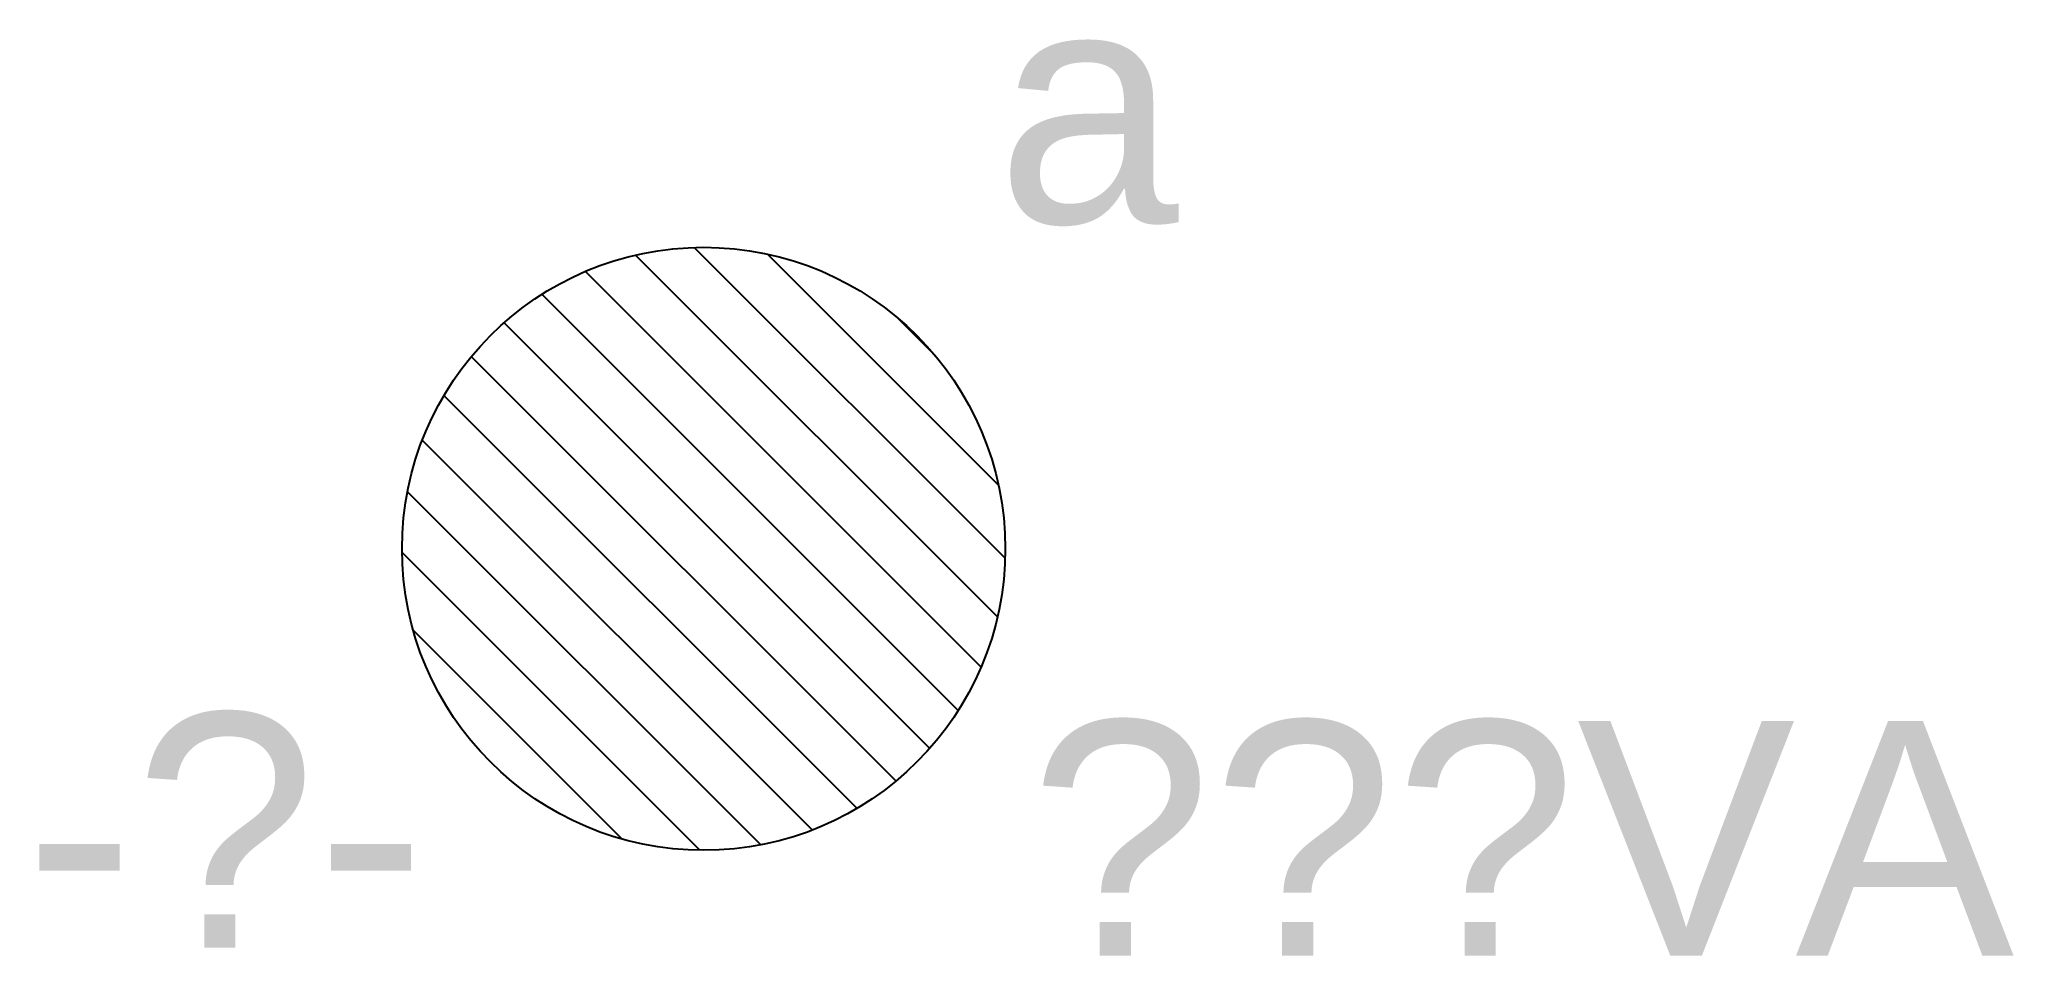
# Model space of a CAD drawing. Header units: millimetres. Extents: x 3078.185 to 3079.026, y 1700.54 to 1700.931.
import ezdxf

# ---------------------------------------------------------------- set-up
doc = ezdxf.new("R2010")
doc.units = ezdxf.units.MM
doc.layers.add('ELE_Pontos_Luz', color=10, linetype='Continuous')
doc.styles.add('ECT_1-050', font='arial.ttf', dxfattribs={"height": 0.1})

# ---------------------------------------------------------------- blocks, each defined once
blk = doc.blocks.new('*U1')
at = {"color": 0, "style": 'ECT_1-050'}
for tag, p in [('COMANDO', (246.25694, 155.32055)), ('POTÊNCIA', (246.56915, 155.3347))]:
    blk.add_attdef(tag, p, '', height=0.1, rotation=90, dxfattribs=at)
at = {"color": 8}
blk.add_wipeout([(246.50416, 155.2649), (246.4849, 155.28842), (246.46197, 155.30598), (246.43187, 155.31916), (246.3958, 155.32433), (246.35666, 155.31822), (246.32018, 155.29972), (246.29147, 155.27084), (246.27415, 155.2372), (246.2673, 155.19583), (246.27046, 155.16754), (246.28793, 155.126), (246.31704, 155.0943), (246.35268, 155.07478), (246.3958, 155.06733), (246.42334, 155.07031), (246.46091, 155.08504), (246.48247, 155.10095), (246.50473, 155.12766), (246.5172, 155.15368), (246.5243, 155.19583), (246.52051, 155.22682)], dxfattribs=at)
h = blk.add_hatch()
h.set_pattern_fill('_USER', color=0, scale=0.02, angle=45, style=0, pattern_type=0)
h.set_pattern_definition([(45, (0, 0), (-0.0141421356, 0.0141421356), [])])
h.paths.add_polyline_path([(246.5243, 155.19583, 1), (246.2673, 155.19583, 1)])
at = {"color": 4}
blk.add_circle((246.3958, 155.19583), 0.1285, dxfattribs=at)
at = {"color": 0, "style": 'ECT_1-050'}
blk.add_attdef('CIRCUITO', (246.56586, 154.9067), '', height=0.1, rotation=90, dxfattribs=at)

msp = doc.modelspace()

# ---------------------------------------------------------------- block references
at = {"layer": 'ELE_Pontos_Luz', "color": 0, "rotation": 270}
msp.add_blockref('*U1', (2923.27239, 1947.10963), dxfattribs=at).add_auto_attribs({'POTÊNCIA': '???VA', 'COMANDO': 'a', 'CIRCUITO': '-?-'})

doc.saveas('drawing.dxf')
